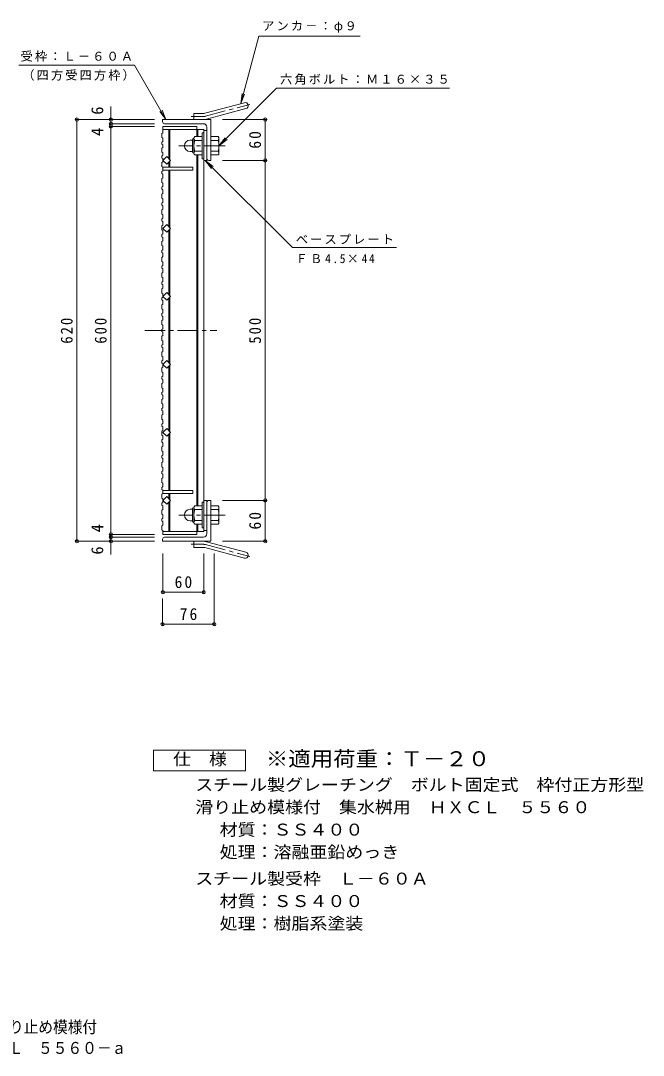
# Model space of a CAD drawing. Units: millimetres at full size, sheet at 1:6. Extents: x -991 to 1000, y -824 to 804.
# Drawn here: x 84 to 1000, y -824 to 697 of the extents above; entities that cross this region are included whole.
import ezdxf
from ezdxf.enums import TextEntityAlignment as Align

# ---------------------------------------------------------------- set-up
doc = ezdxf.new("R2010")
doc.units = ezdxf.units.MM
doc.header["$LTSCALE"] = 6
doc.header["$PDMODE"] = 32
doc.header["$PDSIZE"] = 4.8
doc.linetypes.add('CHAIN1', pattern=[8, 5, -1, 1, -1])
doc.linetypes.add('CHAIN2', pattern=[12, 9, -1, 1, -1])
for name, color, linetype, lineweight in [('E-1', 2, 'Continuous', 9), ('E-2', 3, 'Continuous', 9), ('E-4', 7, 'Continuous', 9), ('E-5', 7, 'Continuous', 9), ('F-5_F-5ﾚｲﾔ', 2, 'Continuous', 9)]:
    doc.layers.add(name, color=color, linetype=linetype, lineweight=lineweight)
doc.styles.add('ＭＳ ゴシック', font='')
doc.styles.get('ＭＳ ゴシック').set_extended_font_data('MS Gothic')

msp = doc.modelspace()

# ---------------------------------------------------------------- linework, layer by layer
at = {"layer": 'E-1'}
for p, q in [((355.203, 560.844), (413.394, 576.436)), ((357.532, 552.151), (415.723, 567.743)), ((364.058, 551.538), (293.058, 551.538)), ((293.058, 548.529), (293.058, 551.538)), ((339.058, 551.538), (339.058, 560.538)), ((352.874, 560.538), (339.058, 560.538)), ((364.058, 491.538), (364.058, 551.538)), ((353.058, 545.538), (296.036, 545.538)), ((358.058, 540.538), (358.058, 494.538)), ((333.749, 521.538), (337.259, 521.538)), ((337.259, 503.838), (337.259, 522.238)), ((339.058, 524.037), (339.258, 524.037)), ((339.258, 523.788), (339.258, 502.288)), ((351.259, 526.538), (340.297, 526.538)), ((351.259, 521.038), (340.297, 521.038)), ((351.259, 532.038), (351.259, 494.038)), ((353.558, 532.038), (351.259, 532.038)), ((364.058, 526.538), (375.02, 526.538)), ((364.058, 521.038), (375.02, 521.038)), ((376.259, 524.037), (376.058, 524.037)), ((376.058, 523.788), (376.058, 502.288)), ((333.759, 504.538), (337.259, 504.538)), ((351.259, 505.038), (340.297, 505.038)), ((364.058, 505.038), (375.02, 505.038)), ((339.058, 502.038), (339.258, 502.038)), ((351.259, 499.538), (340.297, 499.538)), ((353.558, 494.038), (351.259, 494.038)), ((361.059, 491.538), (364.058, 491.538)), ((364.058, 499.538), (375.02, 499.538)), ((376.259, 502.038), (376.058, 502.038)), ((351.259, -48.963), (351.259, -10.963)), ((353.558, -10.963), (351.259, -10.963)), ((358.058, -57.463), (358.058, -11.463)), ((361.059, -8.463), (364.058, -8.463)), ((364.058, -8.463), (364.058, -68.463)), ((333.759, -21.463), (337.259, -21.463)), ((337.259, -20.763), (337.259, -39.163)), ((339.058, -18.963), (339.258, -18.963)), ((339.258, -40.713), (339.258, -19.213)), ((351.259, -16.463), (340.297, -16.463)), ((351.259, -21.963), (340.297, -21.963)), ((364.058, -16.463), (375.02, -16.463)), ((364.058, -21.963), (375.02, -21.963)), ((376.259, -18.963), (376.058, -18.963)), ((376.058, -40.713), (376.058, -19.213)), ((333.749, -38.463), (337.259, -38.463)), ((339.058, -40.963), (339.258, -40.963)), ((351.259, -37.963), (340.297, -37.963)), ((351.259, -43.463), (340.297, -43.463)), ((364.058, -37.963), (375.02, -37.963)), ((364.058, -43.463), (375.02, -43.463)), ((376.259, -40.963), (376.058, -40.963)), ((353.558, -48.963), (351.259, -48.963)), ((293.058, -65.455), (293.058, -68.463)), ((364.058, -68.463), (293.058, -68.463)), ((353.058, -62.463), (296.036, -62.463)), ((339.058, -68.463), (339.058, -77.463)), ((357.532, -69.076), (415.723, -84.668)), ((352.874, -77.463), (339.058, -77.463)), ((355.203, -77.769), (413.394, -93.362))]:
    msp.add_line(p, q, dxfattribs=at)
at = {"layer": 'E-1', "linetype": 'CHAIN1'}
for p, q in [((356.368, 556.498), (421.534, 573.959)), ((352.874, 556.038), (335.254, 556.038)), ((384.976, 513.038), (316.957, 513.038)), ((384.976, -29.963), (316.957, -29.963)), ((352.874, -72.963), (335.254, -72.963)), ((356.368, -73.423), (421.534, -90.884))]:
    msp.add_line(p, q, dxfattribs=at)
at = {"layer": 'E-1'}
for centre, radius, start, end in [((414.558, 572.09), 4.5, 285.00014, 104.99991), ((296.058, 548.538), 3, 180, 270), ((352.874, 569.538), 9, 270, 285.00002), ((352.874, 569.538), 18, 270, 285), ((353.058, 540.538), 5, 0, 90), ((333.749, 513.048), 8.49, 90, 180), ((339.058, 522.238), 1.8, 90, 180), ((343.418, 523.788), 4.16, 138.61835, 221.37988), ((363.259, 513.038), 24, 160.52881, 199.47119), ((352.058, 513.038), 24, 340.52881, 19.47119), ((371.898, 523.788), 4.16, 318.62012, 41.38165), ((333.759, 513.038), 8.5, 180, 270), ((339.058, 503.838), 1.8, 180, 270), ((343.418, 502.288), 4.16, 138.62012, 221.38165), ((371.898, 502.288), 4.16, 318.61835, 41.37988), ((361.059, 494.538), 3, 180, 270), ((361.059, -11.463), 3, 90, 180), ((333.759, -29.963), 8.5, 90, 180), ((333.749, -29.973), 8.49, 180, 270), ((339.058, -20.763), 1.8, 90, 180), ((343.418, -19.213), 4.16, 138.61835, 221.37988), ((363.259, -29.963), 24, 160.52881, 199.47119), ((352.058, -29.963), 24, 340.52881, 19.47119), ((371.898, -19.213), 4.16, 318.62012, 41.38165), ((339.058, -39.163), 1.8, 180, 270), ((343.418, -40.713), 4.16, 138.62012, 221.38165), ((371.898, -40.713), 4.16, 318.61835, 41.37988), ((353.058, -57.463), 5, 270, 0), ((296.058, -65.463), 3, 90, 180), ((352.874, -86.463), 18, 75, 90), ((352.874, -86.463), 9, 74.99998, 90), ((414.558, -89.015), 4.5, 255.00009, 74.99986)]:
    msp.add_arc(centre, radius, start, end, dxfattribs=at)
at = {"layer": 'E-1', "linetype": 'CHAIN2'}
for centre, start, end in [((352.874, 569.538), 270, 284.99995), ((352.874, -86.463), 75.00005, 90)]:
    msp.add_arc(centre, 13.5, start, end, dxfattribs=at)
at = {"layer": 'E-2'}
for p, q in [((293.559, 541.538), (343.559, 541.538)), ((293.559, 541.538), (293.559, 532.329)), ((302.059, 494.351), (302.059, 537.038)), ((303.559, 492.851), (303.559, 537.038)), ((343.559, 537.038), (343.559, 541.538)), ((343.559, 526.538), (343.559, 537.038)), ((345.059, 537.038), (345.059, 526.538)), ((358.059, 535.538), (353.559, 535.538)), ((358.059, 491.537), (358.059, 535.538)), ((292.059, 531.329), (293.559, 532.329)), ((292.059, 531.329), (292.059, 525.329)), ((292.059, 525.329), (293.559, 524.329)), ((292.059, 518.216), (293.559, 519.216)), ((292.059, 518.216), (292.059, 515.216)), ((293.559, 519.216), (293.559, 524.329)), ((292.059, 515.216), (293.559, 514.216)), ((292.059, 509.603), (293.559, 510.603)), ((292.059, 509.603), (292.059, 503.603)), ((292.059, 503.603), (293.559, 502.603)), ((293.559, 514.216), (293.559, 510.603)), ((293.559, 499.49), (293.559, 502.603)), ((292.059, 498.49), (293.559, 499.49)), ((292.059, 498.49), (292.059, 495.49)), ((292.059, 488.377), (293.559, 489.377)), ((292.059, 488.377), (292.059, 482.377)), ((302.059, 481.538), (302.059, 488.724)), ((303.559, 481.538), (303.559, 490.224)), ((343.559, 241.537), (343.559, 499.538)), ((345.059, 499.538), (345.059, 241.537)), ((358.059, 491.537), (353.558, 491.537)), ((292.059, 482.377), (293.559, 481.377)), ((292.059, 475.264), (293.559, 476.264)), ((292.059, 475.264), (292.059, 472.264)), ((292.059, 472.264), (293.559, 471.264)), ((293.559, 481.538), (337.559, 481.538)), ((293.559, 476.264), (293.559, 481.538)), ((293.559, 477.038), (337.559, 477.038)), ((302.059, 477.038), (302.059, 394.351)), ((303.559, 477.038), (303.559, 392.851)), ((337.559, 481.538), (337.559, 477.038)), ((292.059, 465.151), (293.559, 466.151)), ((292.059, 465.151), (292.059, 459.151)), ((292.059, 459.151), (293.559, 458.151)), ((293.559, 471.264), (293.559, 466.151)), ((293.559, 453.038), (293.559, 458.151)), ((292.059, 452.038), (293.559, 453.038)), ((292.059, 452.038), (292.059, 449.038)), ((292.059, 449.038), (293.559, 448.038)), ((292.059, 441.925), (293.559, 442.925)), ((292.059, 441.925), (292.059, 435.925)), ((293.559, 448.038), (293.559, 442.925)), ((292.059, 435.925), (293.559, 434.925)), ((292.059, 428.812), (293.559, 429.812)), ((292.059, 428.812), (292.059, 425.812)), ((293.559, 429.812), (293.559, 434.925)), ((292.059, 425.812), (293.559, 424.812)), ((292.059, 418.699), (293.559, 419.699)), ((292.059, 418.699), (292.059, 412.699)), ((292.059, 412.699), (293.559, 411.699)), ((293.559, 424.812), (293.559, 419.699)), ((293.559, 406.586), (293.559, 411.699)), ((292.059, 405.586), (293.559, 406.586)), ((292.059, 405.586), (292.059, 402.586)), ((292.059, 402.586), (293.559, 401.586)), ((292.059, 395.473), (293.559, 396.473)), ((293.559, 401.586), (293.559, 396.473)), ((292.059, 395.473), (292.059, 389.473)), ((292.059, 389.473), (293.559, 388.473)), ((292.059, 382.36), (293.559, 383.36)), ((292.059, 382.36), (292.059, 379.36)), ((293.559, 383.36), (293.559, 388.473)), ((302.059, 388.724), (302.059, 294.351)), ((303.559, 390.224), (303.559, 292.851)), ((292.059, 379.36), (293.559, 378.36)), ((292.059, 372.247), (293.559, 373.247)), ((292.059, 372.247), (292.059, 366.247)), ((292.059, 366.247), (293.559, 365.247)), ((293.559, 378.36), (293.559, 373.247)), ((293.559, 360.134), (293.559, 365.247)), ((292.059, 359.134), (293.559, 360.134)), ((292.059, 359.134), (292.059, 356.134)), ((292.059, 356.134), (293.559, 355.134)), ((292.059, 349.021), (293.559, 350.021)), ((293.559, 355.134), (293.559, 350.021)), ((292.059, 349.021), (292.059, 343.021)), ((292.059, 343.021), (293.559, 342.021)), ((292.059, 335.908), (293.559, 336.908)), ((292.059, 335.908), (292.059, 332.908)), ((293.559, 336.908), (293.559, 342.021)), ((292.059, 332.908), (293.559, 331.908)), ((292.059, 325.795), (293.559, 326.795)), ((292.059, 325.795), (292.059, 319.795)), ((292.059, 319.795), (293.559, 318.795)), ((293.559, 331.908), (293.559, 326.795)), ((292.059, 312.682), (293.559, 313.682)), ((292.059, 312.682), (292.059, 309.682)), ((292.059, 309.682), (293.559, 308.682)), ((293.559, 313.682), (293.559, 318.795)), ((293.559, 308.682), (293.559, 303.569)), ((292.059, 302.569), (293.559, 303.569)), ((292.059, 302.569), (292.059, 296.569)), ((292.059, 296.569), (293.559, 295.569)), ((292.059, 289.456), (293.559, 290.456)), ((292.059, 289.456), (292.059, 286.456)), ((293.559, 290.456), (293.559, 295.569)), ((303.559, 290.224), (303.559, 241.537)), ((292.059, 286.456), (293.559, 285.456)), ((292.059, 279.343), (293.559, 280.343)), ((292.059, 279.343), (292.059, 273.343)), ((293.559, 285.456), (293.559, 280.343)), ((302.059, 288.724), (302.059, 241.537)), ((292.059, 273.343), (293.559, 272.343)), ((292.059, 266.23), (293.559, 267.23)), ((292.059, 266.23), (292.059, 263.23)), ((292.059, 263.23), (293.559, 262.23)), ((293.559, 267.23), (293.559, 272.343)), ((293.559, 262.23), (293.559, 257.117)), ((292.059, 256.117), (293.559, 257.117)), ((292.059, 256.117), (292.059, 250.117)), ((292.059, 250.117), (293.559, 249.117)), ((292.059, 243.004), (293.559, 244.004)), ((293.559, 244.004), (293.559, 249.117)), ((292.059, 243.004), (292.059, 241.537)), ((292.059, 240.071), (292.059, 241.537)), ((292.059, 240.071), (293.559, 239.071)), ((292.059, 232.958), (293.559, 233.958)), ((292.059, 226.958), (292.059, 232.958)), ((293.559, 239.071), (293.559, 233.958)), ((302.059, 194.351), (302.059, 241.537)), ((303.559, 192.851), (303.559, 241.537)), ((343.559, -16.463), (343.559, 241.537)), ((345.059, 241.537), (345.059, -16.463)), ((292.059, 226.958), (293.559, 225.958)), ((292.059, 219.845), (293.559, 220.845)), ((292.059, 216.845), (292.059, 219.845)), ((292.059, 216.845), (293.559, 215.845)), ((293.559, 220.845), (293.559, 225.958)), ((293.559, 215.845), (293.559, 210.732)), ((292.059, 209.732), (293.559, 210.732)), ((292.059, 203.732), (292.059, 209.732)), ((292.059, 203.732), (293.559, 202.732)), ((293.559, 197.619), (293.559, 202.732)), ((292.059, 196.619), (293.559, 197.619)), ((292.059, 193.619), (292.059, 196.619)), ((292.059, 193.619), (293.559, 192.619)), ((292.059, 186.506), (293.559, 187.506)), ((292.059, 180.506), (292.059, 186.506)), ((293.559, 192.619), (293.559, 187.506)), ((302.059, 94.351), (302.059, 188.723)), ((303.559, 92.851), (303.559, 190.223)), ((292.059, 180.506), (293.559, 179.506)), ((292.059, 173.393), (293.559, 174.393)), ((292.059, 170.393), (292.059, 173.393)), ((292.059, 170.393), (293.559, 169.393)), ((293.559, 174.393), (293.559, 179.506)), ((293.559, 169.393), (293.559, 164.28)), ((292.059, 163.28), (293.559, 164.28)), ((292.059, 157.28), (292.059, 163.28)), ((292.059, 157.28), (293.559, 156.28)), ((293.559, 151.167), (293.559, 156.28)), ((292.059, 150.167), (293.559, 151.167)), ((292.059, 147.167), (292.059, 150.167)), ((292.059, 147.167), (293.559, 146.167)), ((292.059, 140.054), (293.559, 141.054)), ((292.059, 134.054), (292.059, 140.054)), ((293.559, 146.167), (293.559, 141.054)), ((292.059, 134.054), (293.559, 133.054)), ((292.059, 126.941), (293.559, 127.941)), ((292.059, 123.941), (292.059, 126.941)), ((292.059, 123.941), (293.559, 122.941)), ((293.559, 127.941), (293.559, 133.054)), ((293.559, 122.941), (293.559, 117.828)), ((292.059, 116.828), (293.559, 117.828)), ((292.059, 110.828), (292.059, 116.828)), ((292.059, 110.828), (293.559, 109.828)), ((293.559, 104.715), (293.559, 109.828)), ((292.059, 103.715), (293.559, 104.715)), ((292.059, 100.715), (292.059, 103.715)), ((292.059, 100.715), (293.559, 99.715)), ((292.059, 93.602), (293.559, 94.602)), ((292.059, 87.602), (292.059, 93.602)), ((293.559, 99.715), (293.559, 94.602)), ((292.059, 87.602), (293.559, 86.602)), ((292.059, 80.489), (293.559, 81.489)), ((292.059, 77.488), (292.059, 80.489)), ((292.059, 77.488), (293.559, 76.488)), ((293.559, 81.489), (293.559, 86.602)), ((293.559, 76.488), (293.559, 71.376)), ((302.059, 6.037), (302.059, 88.723)), ((303.559, 6.037), (303.559, 90.223)), ((292.059, 70.376), (293.559, 71.376)), ((292.059, 64.376), (292.059, 70.376)), ((292.059, 64.376), (293.559, 63.376)), ((293.559, 58.263), (293.559, 63.376)), ((292.059, 57.263), (293.559, 58.263)), ((292.059, 54.263), (292.059, 57.263)), ((292.059, 54.263), (293.559, 53.263)), ((292.059, 47.15), (293.559, 48.15)), ((292.059, 41.15), (292.059, 47.15)), ((293.559, 53.263), (293.559, 48.15)), ((292.059, 41.15), (293.559, 40.15)), ((292.059, 34.037), (293.559, 35.037)), ((292.059, 31.037), (292.059, 34.037)), ((292.059, 31.037), (293.559, 30.037)), ((293.559, 35.037), (293.559, 40.15)), ((292.059, 23.924), (293.559, 24.924)), ((292.059, 17.924), (292.059, 23.924)), ((292.059, 17.924), (293.559, 16.924)), ((293.559, 30.037), (293.559, 24.924)), ((293.559, 11.811), (293.559, 16.924)), ((292.059, 10.811), (293.559, 11.811)), ((292.059, 7.811), (292.059, 10.811)), ((292.059, 7.811), (293.559, 6.811)), ((292.059, 0.698), (293.559, 1.698)), ((292.059, -5.302), (292.059, 0.698)), ((293.559, 6.811), (293.559, 1.537)), ((293.559, 6.037), (337.559, 6.037)), ((293.559, 1.537), (337.559, 1.537)), ((302.059, 1.537), (302.059, -5.649)), ((303.559, 1.537), (303.559, -7.149)), ((337.559, 1.537), (337.559, 6.037)), ((292.059, -5.302), (293.559, -6.302)), ((292.059, -12.415), (293.559, -11.415)), ((292.059, -15.415), (292.059, -12.415)), ((293.559, -11.415), (293.559, -6.302)), ((302.059, -11.277), (302.059, -53.963)), ((303.559, -9.777), (303.559, -53.963)), ((358.059, -8.463), (353.558, -8.463)), ((358.059, -8.463), (358.059, -52.463)), ((292.059, -15.415), (293.559, -16.416)), ((292.059, -22.528), (293.559, -21.528)), ((292.059, -28.528), (292.059, -22.528)), ((292.059, -28.528), (293.559, -29.528)), ((293.559, -16.416), (293.559, -21.528)), ((293.559, -34.642), (293.559, -29.528)), ((292.059, -35.641), (293.559, -34.642)), ((292.059, -38.641), (292.059, -35.641)), ((292.059, -38.641), (293.559, -39.641)), ((292.059, -45.754), (293.559, -44.755)), ((293.559, -39.641), (293.559, -44.755)), ((343.559, -53.963), (343.559, -43.463)), ((345.059, -43.463), (345.059, -53.963)), ((292.059, -51.754), (292.059, -45.754)), ((292.059, -51.754), (293.559, -52.754)), ((293.559, -52.754), (293.559, -58.463)), ((293.559, -58.463), (343.559, -58.463)), ((343.559, -58.463), (343.559, -53.963)), ((358.059, -52.463), (353.559, -52.463))]:
    msp.add_line(p, q, dxfattribs=at)
at = {"layer": 'E-2', "linetype": 'CHAIN1'}
msp.add_line((267.078, 241.537), (372.925, 241.537), dxfattribs=at)
at = {"layer": 'E-2'}
for points in [[(293.559, 537.038), (353.559, 537.038), (353.559, 241.537)], [(292.059, 495.49), (293.559, 494.49), (293.559, 489.377)], [(293.559, -53.963), (353.559, -53.963), (353.559, 241.537)]]:
    msp.add_lwpolyline(points, dxfattribs=at)
for points in [[(293.559, 491.538), (299.216, 497.194), (304.872, 491.538), (299.216, 485.881)], [(293.559, 391.538), (299.216, 397.194), (304.872, 391.538), (299.216, 385.881)], [(293.559, 291.538), (299.216, 297.194), (304.872, 291.538), (299.216, 285.881)], [(293.559, 191.537), (299.216, 185.88), (304.872, 191.537), (299.216, 197.194)], [(293.559, 91.537), (299.216, 85.88), (304.872, 91.537), (299.216, 97.194)], [(293.559, -8.463), (299.216, -14.12), (304.872, -8.463), (299.216, -2.806)]]:
    msp.add_lwpolyline(points, close=True, dxfattribs=at)
at = {"layer": 'E-4'}
for p, q in [((217.058, 551.538), (217.058, 570.776)), ((165.258, 551.538), (281.058, 551.538)), ((167.058, 551.538), (167.058, -68.463)), ((217.058, 551.538), (217.058, 545.538)), ((445.858, 551.538), (381.058, 551.538)), ((444.058, 551.538), (444.058, 491.538)), ((215.258, 545.538), (281.058, 545.538)), ((215.258, 541.538), (281.058, 541.538)), ((217.058, 545.538), (217.058, 541.538)), ((217.058, 541.538), (217.058, -58.463)), ((445.858, 491.538), (381.058, 491.538)), ((444.058, 491.538), (444.058, -8.463)), ((445.858, -8.463), (381.058, -8.463)), ((444.058, -8.463), (444.058, -68.463)), ((215.258, -58.463), (281.058, -58.463)), ((217.058, -58.463), (217.058, -62.463)), ((165.258, -68.463), (281.058, -68.463)), ((215.258, -62.463), (281.058, -62.463)), ((217.058, -62.463), (217.058, -68.463)), ((217.058, -68.463), (217.058, -88.059)), ((445.858, -68.463), (381.058, -68.463)), ((293.559, -145.263), (293.559, -86.49)), ((353.559, -145.263), (353.559, -86.49)), ((369.058, -192.33), (369.058, -86.49)), ((293.559, -143.463), (353.559, -143.463)), ((293.058, -192.33), (293.058, -152.626)), ((293.058, -190.53), (369.058, -190.53))]:
    msp.add_line(p, q, dxfattribs=at)
for p in [(167.058, 551.538), (217.058, 551.538), (217.058, 545.538), (444.058, 551.538), (217.058, 541.538), (444.058, 491.538), (444.058, -8.463), (217.058, -58.463), (217.058, -62.463), (167.058, -68.463), (217.058, -68.463), (444.058, -68.463), (293.559, -143.463), (353.559, -143.463), (293.058, -190.53), (369.058, -190.53)]:
    msp.add_point(p, dxfattribs=at)
at = {"layer": 'E-5'}
for p, q in [((408.007, 574.993), (434.598, 674.231)), ((583.598, 674.231), (434.598, 674.231)), ((81.764, 631.722), (251.764, 631.722)), ((298.058, 551.538), (251.764, 631.722)), ((460.85, 597.829), (714.85, 597.829)), ((408.007, 574.993), (409.965, 589.865)), ((408.007, 574.993), (413.747, 588.851)), ((298.058, 551.538), (288.927, 563.438)), ((298.058, 551.538), (292.318, 565.396)), ((376.058, 513.038), (387.959, 522.169)), ((355.808, 491.537), (364.94, 479.637)), ((355.808, 491.537), (367.709, 482.406)), ((355.808, 491.537), (484.005, 363.341)), ((484.005, 363.341), (637.289, 363.341))]:
    msp.add_line(p, q, dxfattribs=at)
msp.add_lwpolyline([(460.85, 597.829), (376.058, 513.038), (385.19, 524.938)], dxfattribs=at)
at = {"layer": 'F-5_F-5ﾚｲﾔ'}
msp.add_lwpolyline([(279.965, -405.83), (279.965, -375.83), (414.964, -375.83), (414.964, -405.83)], close=True, dxfattribs=at)

# ---------------------------------------------------------------- texts
at = {"layer": 'E-4', "color": 2, "style": 'ＭＳ ゴシック'}
for s, p in [('6', (211.058, 558.776)), ('4', (211.058, 527.437)), ('4', (211.058, -55.371)), ('6', (211.058, -88.059))]:
    msp.add_text(s, height=17.6, rotation=90, dxfattribs=at).set_placement(p, align=Align.BOTTOM_LEFT)
at = {"layer": 'E-4', "color": 2, "char_height": 17.6, "attachment_point": 7, "rotation": 90, "style": 'ＭＳ ゴシック'}
for s, insert in [('\\T1.27;\\W0.95;60', (438.058, 508.788)), ('\\T1.27;\\W0.9;620', (161.058, 222.037)), ('\\T1.27;\\W0.9;600', (211.058, 222.037)), ('\\T1.27;\\W0.9;500', (438.058, 222.037)), ('\\T1.27;\\W0.95;60', (438.058, -51.213))]:
    msp.add_mtext(s, dxfattribs=dict(at, insert=insert))
at = {"layer": 'E-4', "color": 2, "char_height": 17.6, "attachment_point": 7, "style": 'ＭＳ ゴシック'}
for s, insert in [('\\T1.27;\\W0.95;60', (310.809, -137.463)), ('\\T1.27;\\W0.95;76', (318.308, -184.53))]:
    msp.add_mtext(s, dxfattribs=dict(at, insert=insert))
at = {"layer": 'E-5', "char_height": 13.2, "attachment_point": 7, "style": 'ＭＳ ゴシック'}
for s, insert in [('\\T1.17;アンカ－：φ９', (439.598, 679.231)), ('\\T1.17;受枠：Ｌ－６０Ａ', (84.264, 636.722)), ('\\T1.17;（四方受四方枠）', (86.764, 608.722)), ('\\T1.17;六角ボルト：Ｍ１６×３５', (465.85, 602.829)), ('\\T1.17;ベースプレート', (489.005, 368.341)), ('\\T1.26;\\W0.95;ＦＢ4.5×44', (489.005, 340.341))]:
    msp.add_mtext(s, dxfattribs=dict(at, insert=insert))
at = {"layer": 'F-5_F-5ﾚｲﾔ', "style": 'ＭＳ ゴシック'}
for s, width, p in [('仕\u3000様', 1.1, (308.465, -402.83)), ('スチール製グレーチング\u3000ボルト固定式\u3000枠付正方形型', 1.1, (341.218, -440.582)), ('滑り止め模様付\u3000集水桝用\u3000ＨＸＣＬ\u3000５５６０', 1.1, (341.218, -473.582)), ('材質：ＳＳ４００', 1.1, (377.046, -506.582)), ('処理：溶融亜鉛めっき', 1.1, (377.046, -539.582)), ('スチール製受枠\u3000Ｌ－６０Ａ', 1.1, (341.218, -578.582)), ('材質：ＳＳ４００', 1.1, (377.046, -611.582)), ('処理：樹脂系塗装', 1.1, (377.046, -644.582)), ('スチール製グレーチング\u3000ボルト固定式\u3000枠付正方形型\u3000滑り止め模様付', 0.9, (-516.162, -796.766)), ('集水桝用\u3000クッションなし\u3000ＨＸＣＬ\u3000５５６０－ａ', 0.9, (-278.88, -827.581))]:
    msp.add_text(s, height=17.6, dxfattribs=dict(at, width=width)).set_placement(p, align=Align.BOTTOM_LEFT)
at = {"layer": 'F-5_F-5ﾚｲﾔ', "color": 3, "style": 'ＭＳ ゴシック', "width": 1.1}
msp.add_text('※適用荷重：Ｔ－２０', height=21.99, dxfattribs=at).set_placement((444.964, -405.83), align=Align.BOTTOM_LEFT)

doc.saveas('drawing.dxf')
